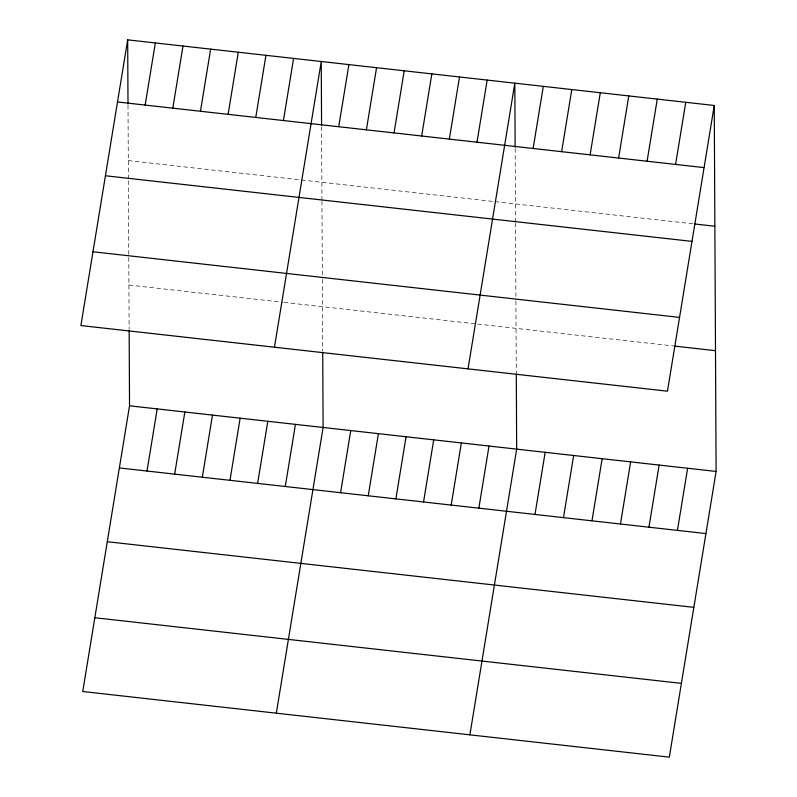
<?xml version="1.0" encoding="UTF-8"?>
<svg xmlns="http://www.w3.org/2000/svg" width="797" height="797" viewBox="0 0 797 797"><rect width="100%" height="100%" fill="white"/><g stroke="black" fill="none" stroke-linecap="round" stroke-linejoin="round"><path stroke-width="0.6" stroke-dasharray="3.98 2.99" d="M128.287 160.615L300.22 179.853M301.425 179.992L493.791 201.511M494.987 201.651L693.5 223.857M128.925 285.047L282.815 302.262M284.021 302.392L476.387 323.921M477.582 324.05L673.943 346.028M515.151 148.481L515.52 221.705M515.529 222.891L515.918 299.921M515.918 301.107L516.287 372.727M321.58 126.823L321.948 200.047M321.958 201.233L322.347 278.263M322.357 279.448L322.715 351.069M128.008 105.164L128.377 178.389M128.397 180.76L129.144 329.41"/><path stroke-width="1.2" d="M127.679 39.85L80.895 325.555L667.468 391.188L714.251 105.483L127.679 39.85L127.998 103.929M145.154 105.074L155.335 42.948M172.81 108.163L182.981 46.037M129.154 330.635L129.532 405.812L82.749 691.517L669.321 757.15L716.104 471.445L714.251 105.483M200.465 111.261L210.637 49.135M147.017 471.027L157.188 408.901M228.111 114.35L238.293 52.223M174.663 474.125L184.844 411.999M255.767 117.448L265.939 55.322M202.318 477.214L212.49 415.088M283.423 120.536L293.595 58.41M229.974 480.312L240.146 418.186M274.457 347.213L321.251 61.508L321.57 125.587M257.62 483.41L267.802 421.284M338.725 126.733L348.897 64.607M285.276 486.499L295.448 424.373M366.381 129.821L376.553 67.695M276.32 713.176L323.104 427.471L322.725 352.294M394.037 132.92L404.209 70.794M340.578 492.685L350.76 430.559M421.683 136.008L431.854 73.882M368.234 495.784L378.406 433.658M449.339 139.106L459.51 76.98M395.89 498.872L406.062 436.746M476.995 142.195L487.166 80.069M423.546 501.971L433.717 439.844M468.028 368.872L514.822 83.167L515.141 147.246M451.192 505.069L461.363 442.943M533.133 148.481L543.305 86.355M478.848 508.157L489.019 446.031M561.626 151.669L571.798 89.543M469.891 734.834L516.675 449.129L516.297 373.952M590.119 154.857L600.29 92.731M534.986 514.444L545.168 452.317M618.611 158.045L628.783 95.919M563.479 517.632L573.651 455.505M647.094 161.233L657.276 99.107M591.972 520.82L602.143 458.693M675.587 164.421L685.759 102.295M620.464 524.008L630.636 461.881M648.957 527.196L659.129 465.069M677.44 530.384L687.622 468.257M117.508 101.976L704.08 167.609M694.685 223.987L714.869 226.248M105.423 175.758L691.995 241.391M92.97 251.772L679.552 317.405M675.139 346.157L715.497 350.68M129.532 405.812L716.104 471.445M119.361 467.939L705.933 533.572M107.276 541.721L693.848 607.354M94.833 617.735L681.405 683.368"/></g></svg>
